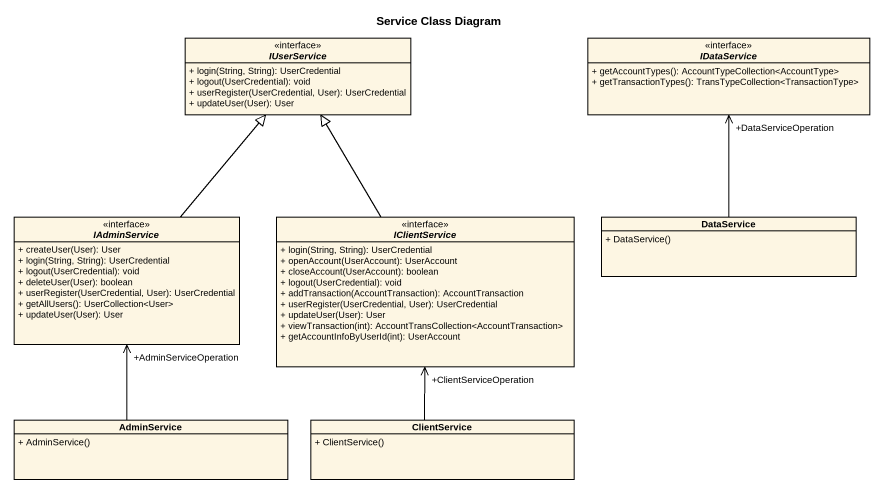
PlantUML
@startuml
title Service Class Diagram
hide circle
hide empty members
skinparam classAttributeIconSize 0
interface IUserService <<interface>> {
  + login(String, String): UserCredential
  + logout(UserCredential): void
  + userRegister(UserCredential, User): UserCredential
  + updateUser(User): User
}
interface IDataService <<interface>> {
  + getAccountTypes(): AccountTypeCollection<AccountType>
  + getTransactionTypes(): TransTypeCollection<TransactionType>
}
interface IAdminService <<interface>> {
  + createUser(User): User
  + login(String, String): UserCredential
  + logout(UserCredential): void
  + deleteUser(User): boolean
  + userRegister(UserCredential, User): UserCredential
  + getAllUsers(): UserCollection<User>
  + updateUser(User): User
}
interface IClientService <<interface>> {
  + login(String, String): UserCredential
  + openAccount(UserAccount): UserAccount
  + closeAccount(UserAccount): boolean
  + logout(UserCredential): void
  + addTransaction(AccountTransaction): AccountTransaction
  + userRegister(UserCredential, User): UserCredential
  + updateUser(User): User
  + viewTransaction(int): AccountTransCollection<AccountTransaction>
  + getAccountInfoByUserId(int): UserAccount
}
class DataService {
  + DataService()
}
class AdminService {
  + AdminService()
}
class ClientService {
  + ClientService()
}
IAdminService -up-|> IUserService
IClientService -up-|> IUserService
DataService -up-> "+DataServiceOperation" IDataService
AdminService -up-> "+AdminServiceOperation" IAdminService
ClientService -up-> "+ClientServiceOperation" IClientService
@enduml
